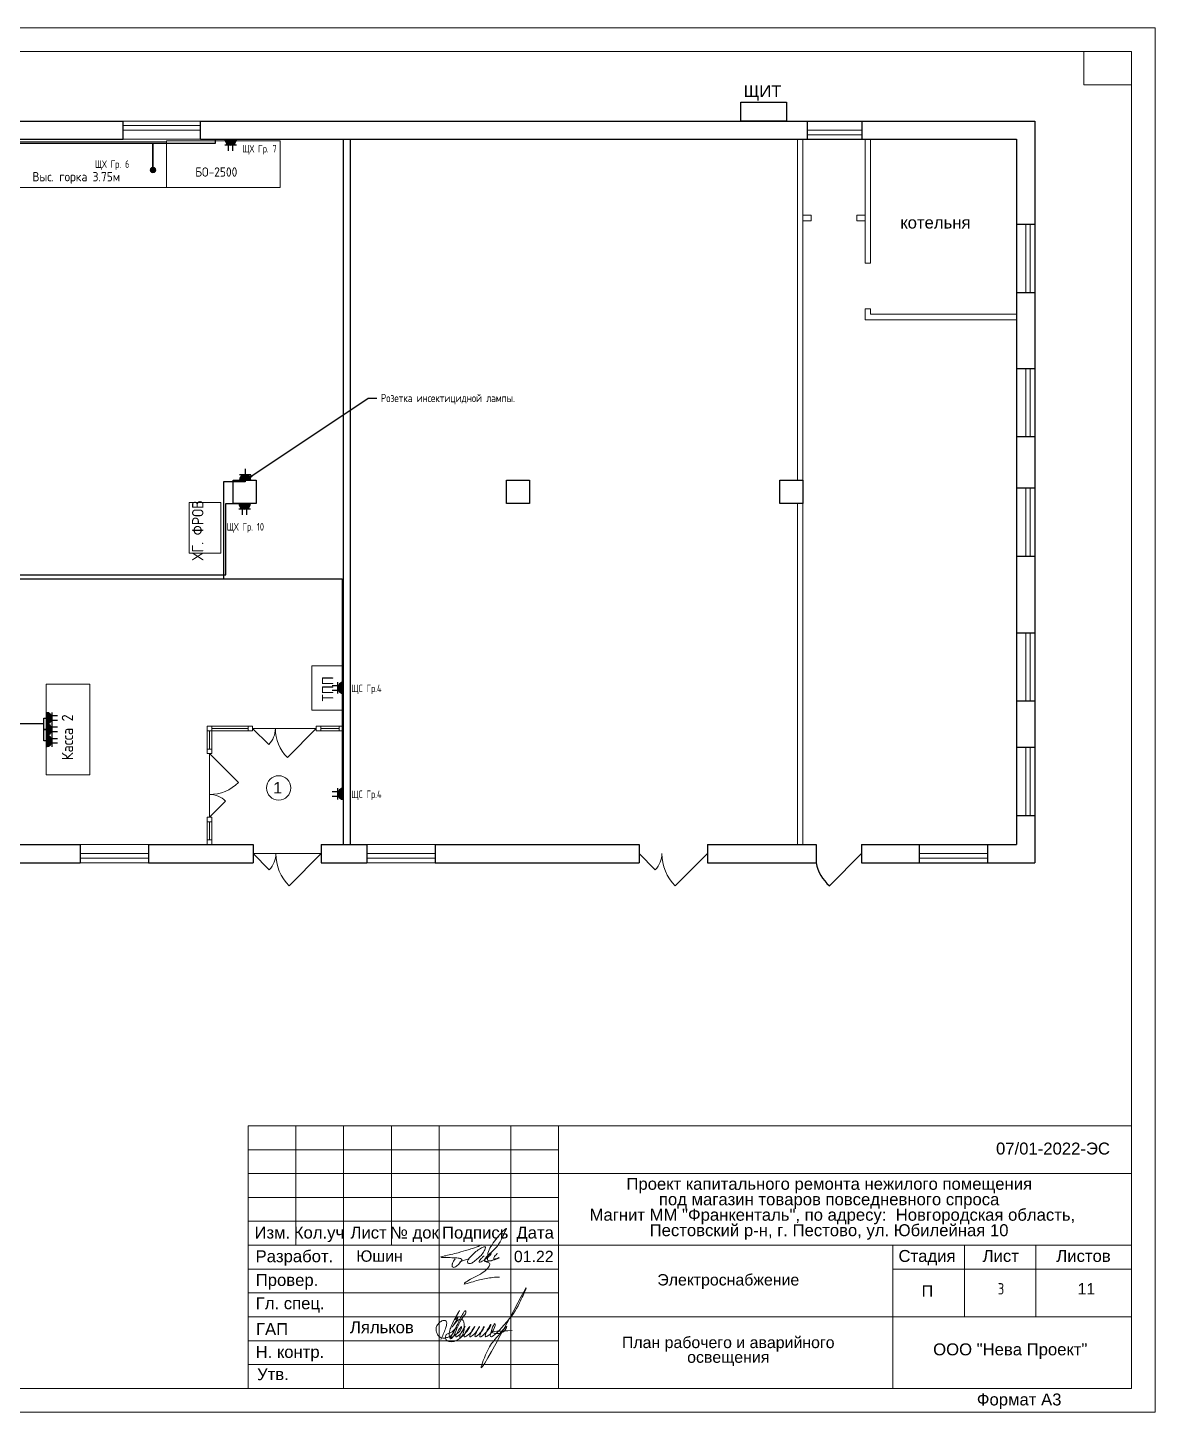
# Model space of a CAD drawing. Header units: metres. Extents: x -564 to -106, y -319 to -159.
# Drawn here: x -364.1 to -339.3, y -230.52 to -200.07 of the extents above; entities that cross this region are included whole.
import ezdxf
from ezdxf import colors
from ezdxf.entities.mleader import LeaderData, LeaderLine
from ezdxf.enums import TextEntityAlignment as Align
from ezdxf.math import Vec2, Vec3

# ---------------------------------------------------------------- set-up
doc = ezdxf.new("R2010")
doc.units = ezdxf.units.M
doc.header["$MEASUREMENT"] = 0
doc.layers.add('_ИОС51_Сеть Освещения', color=7, linetype='Continuous')
doc.layers.add('_ЭлектрикаОбъектыАнтоции', color=7, linetype='Continuous')
for name, color, linetype, lineweight in [('Level 1', 7, 'Continuous', 0), ('Level 50', 7, 'Continuous', 0), ('Level 63', 7, 'Continuous', 0)]:
    doc.layers.add(name, color=color, linetype=linetype, lineweight=lineweight)
doc.styles.add('GOSI', font='GENISO.ttf', dxfattribs={"height": 0.25})
doc.styles.add('GOST 2.304', font='cs_gost2304.shx')
doc.styles.add('Style-Arial', font='arial.ttf')

# ---------------------------------------------------------------- blocks, each defined once
blk = doc.blocks.new('*U141')
at = {"true_color": 0xffffff}
h = blk.add_hatch(color=7, dxfattribs=at)
h.dxf.hatch_style = 1
edge = h.paths.add_edge_path()
edge.add_line((426.7, -116.8), (426.7, -88.2))
edge.add_arc((426.7, -102.5), 14.3, 90.0008, 270.0008)
at = {"color": 0, "lineweight": 30}
for p, q in [((398.1, -102.5), (412.4, -102.5)), ((412.4, -116.8), (412.4, -88.2))]:
    blk.add_line(p, q, dxfattribs=at)
blk.add_lwpolyline([(426.7, -116.8), (426.7, -88.2, 1)], format="xyb", close=True, dxfattribs=at)
blk = doc.blocks.new('*U133')
at = {"true_color": 0xffffff}
h = blk.add_hatch(color=7, dxfattribs=at)
h.dxf.hatch_style = 1
edge = h.paths.add_edge_path()
edge.add_line((308.4, -429.7), (336.9, -429.7))
edge.add_arc((322.6, -429.7), 14.2, 360, 540)
at = {"color": 0, "lineweight": 30}
for p, q in [((316.9, -401.2), (316.9, -416.6)), ((328.4, -401.2), (328.4, -416.6)), ((308.4, -415.4), (336.9, -415.4))]:
    blk.add_line(p, q, dxfattribs=at)
blk.add_lwpolyline([(308.4, -429.7), (336.9, -429.7, 1)], format="xyb", close=True, dxfattribs=at)
blk = doc.blocks.new('*U135')
at = {"true_color": 0xffffff}
h = blk.add_hatch(color=7, dxfattribs=at)
h.dxf.hatch_style = 1
edge = h.paths.add_edge_path()
edge.add_line((322.6, -415.4), (322.6, -443.9))
edge.add_arc((322.6, -429.7), 14.2, 270, 450)
at = {"color": 0, "lineweight": 30}
for p, q in [((351.1, -424), (335.7, -424)), ((351.1, -435.4), (335.7, -435.4)), ((336.9, -415.4), (336.9, -443.9))]:
    blk.add_line(p, q, dxfattribs=at)
blk.add_lwpolyline([(322.6, -415.4), (322.6, -443.9, 1)], format="xyb", close=True, dxfattribs=at)
blk = doc.blocks.new('*U139')
at = {"true_color": 0xffffff}
h = blk.add_hatch(color=7, dxfattribs=at)
h.dxf.hatch_style = 1
edge = h.paths.add_edge_path()
edge.add_line((249.3, -329), (277.8, -329))
edge.add_arc((263.5, -329), 14.2, 360, 540)
at = {"color": 0, "lineweight": 30}
for p, q in [((257.8, -300.5), (257.8, -315.9)), ((269.2, -300.5), (269.2, -315.9)), ((249.3, -314.7), (277.8, -314.7))]:
    blk.add_line(p, q, dxfattribs=at)
blk.add_lwpolyline([(249.3, -329), (277.8, -329, 1)], format="xyb", close=True, dxfattribs=at)

msp = doc.modelspace()

# ---------------------------------------------------------------- hatches: boundary and pattern name
at = {"linetype": 'Continuous', "lineweight": 13}
h = msp.add_hatch(color=5, dxfattribs=at)
h.dxf.hatch_style = 1
h.paths.add_polyline_path([(-361.345, -203.261, 1), (-361.345, -203.142, 1)])

# ---------------------------------------------------------------- linework, layer by layer
at = {"linetype": 'Continuous', "lineweight": 9}
msp.add_lwpolyline([(-364.812, -202.577), (-361.05, -202.577), (-361.05, -203.584), (-364.812, -203.584)], close=True, dxfattribs=at)
at = {"color": 7, "linetype": 'Continuous', "lineweight": 0}
for points in [[(-358.546, -202.557), (-361.05, -202.557), (-361.05, -203.584), (-358.546, -203.584)], [(-359.851, -210.511), (-360.551, -210.511), (-360.551, -211.626), (-359.851, -211.626)], [(-357.153, -215.078), (-357.153, -214.103), (-357.855, -214.103), (-357.855, -215.078)], [(-363.695, -216.504), (-362.736, -216.504), (-362.736, -214.507), (-363.695, -214.507)]]:
    msp.add_lwpolyline(points, close=True, dxfattribs=at)
at = {"color": 5, "linetype": 'Continuous', "lineweight": 13}
msp.add_circle((-361.345, -203.201), 0.0593, dxfattribs=at)
at = {"color": 5, "linetype": 'Continuous', "lineweight": 0}
msp.add_spline([(-355.015, -228.916), (-354.913, -228.681), (-354.887, -228.587), (-354.887, -228.534), (-354.919, -228.502), (-354.968, -228.502), (-355.045, -228.547), (-355.1, -228.617), (-355.114, -228.657), (-355.114, -228.726), (-355.097, -228.789), (-355.055, -228.85), (-355.005, -228.879), (-354.938, -228.89), (-354.87, -228.872), (-354.812, -228.845), (-354.772, -228.814), (-354.7, -228.69), (-354.634, -228.554), (-354.581, -228.444), (-354.524, -228.346), (-354.487, -228.294), (-354.47, -228.29), (-354.463, -228.315), (-354.474, -228.356), (-354.507, -228.401), (-354.698, -228.769), (-354.759, -228.874), (-354.804, -228.901), (-354.816, -228.879), (-354.822, -228.858), (-354.829, -228.783), (-354.796, -228.659), (-354.701, -228.453), (-354.603, -228.282), (-354.7, -228.48), (-354.637, -228.424), (-354.766, -228.647), (-354.665, -228.517), (-354.591, -228.474), (-354.535, -228.489), (-354.508, -228.549), (-354.5, -228.646), (-354.571, -228.869), (-354.658, -228.933), (-354.723, -228.96), (-354.822, -228.964), (-354.891, -228.935), (-354.904, -228.913), (-354.911, -228.862), (-354.897, -228.811), (-354.822, -228.783), (-354.669, -228.646), (-354.784, -228.874), (-354.725, -228.839), (-354.571, -228.685), (-354.558, -228.64), (-354.684, -228.857), (-354.551, -228.756), (-354.482, -228.633), (-354.6, -228.866), (-354.438, -228.738), (-354.379, -228.633), (-354.502, -228.85), (-354.336, -228.744), (-354.27, -228.633), (-354.38, -228.852), (-354.21, -228.716), (-354.162, -228.633), (-354.264, -228.849), (-354.066, -228.657), (-354.061, -228.645), (-354.16, -228.837), (-353.916, -228.61), (-353.913, -228.6), (-354.037, -228.841), (-353.818, -228.61), (-353.818, -228.581), (-353.927, -228.829), (-353.627, -228.604), (-353.283, -228.111), (-353.148, -227.821), (-354.126, -229.514), (-353.942, -229.082), (-353.718, -228.791), (-353.565, -228.638), (-353.62, -228.734), (-353.89, -228.767), (-353.448, -228.724)], degree=3, dxfattribs=at)
at = {"layer": '_ИОС51_Сеть Освещения', "color": 116, "linetype": 'ByBlock', "lineweight": 30, "true_color": 0x136734}
for p, q in [((-359.32, -210.055), (-359.793, -210.055)), ((-359.793, -210.055), (-359.793, -212.19)), ((-359.32, -210.024), (-359.32, -210.055))]:
    msp.add_line(p, q, dxfattribs=at)
at = {"layer": '_ИОС51_Сеть Освещения', "color": 5, "linetype": 'ByBlock', "lineweight": 30}
for points in [[(-365.106, -202.612), (-361.345, -202.612), (-361.345, -203.142), (-361.345, -202.612), (-359.971, -202.612), (-359.971, -202.524), (-359.636, -202.524), (-359.636, -202.557)], [(-365.593, -212.101), (-359.744, -212.101), (-359.744, -210.534), (-359.445, -210.534)]]:
    msp.add_lwpolyline(points, dxfattribs=at)
at = {"layer": '_ИОС51_Сеть Освещения', "color": 116, "linetype": 'ByBlock', "lineweight": 30, "true_color": 0x136734}
for points in [[(-365.755, -212.19), (-357.187, -212.19), (-357.187, -214.6), (-357.191, -214.6), (-357.187, -214.6), (-357.187, -216.808)], [(-363.695, -215.757), (-363.742, -215.757), (-363.742, -215.506), (-363.695, -215.506), (-363.742, -215.506), (-363.742, -215.254), (-363.695, -215.254)], [(-363.742, -215.38), (-365.755, -215.38)]]:
    msp.add_lwpolyline(points, dxfattribs=at)
at = {"layer": 'Level 1', "color": 5, "lineweight": 20}
for points in [[(-353.728, -227.126), (-353.863, -227.175), (-353.979, -227.205), (-353.989, -227.168), (-353.994, -227.094), (-353.966, -226.947), (-353.865, -226.797), (-353.749, -226.643), (-353.64, -226.526), (-353.587, -226.478), (-353.559, -226.475), (-353.606, -226.543), (-353.64, -226.632), (-353.688, -226.74), (-353.761, -226.851), (-353.852, -226.959), (-353.922, -227.012), (-353.969, -227.059), (-354.05, -227.144), (-354.064, -227.193), (-354.024, -227.212), (-353.947, -227.23), (-353.927, -227.274), (-354.005, -227.383), (-354.133, -227.48), (-354.328, -227.577), (-354.471, -227.655), (-354.502, -227.694), (-354.506, -227.709), (-354.289, -227.643), (-354.165, -227.604), (-354.021, -227.577), (-353.865, -227.554), (-353.776, -227.542), (-353.722, -227.55)], [(-354.702, -227.145), (-354.754, -227.233), (-354.762, -227.256), (-354.767, -227.273), (-354.769, -227.303), (-354.757, -227.327), (-354.734, -227.335), (-354.697, -227.328), (-354.614, -227.259), (-354.565, -227.195), (-354.544, -227.16), (-354.579, -227.139), (-354.64, -227.126), (-354.83, -227.117), (-354.918, -227.117), (-355.015, -227.12), (-355.012, -227.102), (-354.997, -227.098), (-354.593, -227.003), (-354.447, -226.956), (-354.227, -226.89), (-354.111, -226.836)], [(-354.602, -227.219), (-354.531, -227.182), (-354.464, -227.161), (-354.418, -227.153), (-354.403, -227.153), (-354.311, -227.04), (-354.221, -226.967), (-354.11, -226.899), (-354.052, -226.877), (-354.028, -226.882), (-354.03, -226.911), (-354.088, -227.03), (-354.168, -227.11), (-354.26, -227.187), (-354.342, -227.248), (-354.389, -227.248), (-354.415, -227.245), (-354.43, -227.221), (-354.422, -227.173), (-354.401, -227.151)], [(-354.064, -227.076), (-354.095, -227.105), (-354.119, -227.133), (-354.145, -227.158), (-354.163, -227.186), (-354.175, -227.209), (-354.172, -227.218), (-354.158, -227.221), (-354.101, -227.196), (-354.054, -227.169), (-353.957, -227.092), (-353.908, -227.048), (-353.899, -227.024), (-353.94, -227.036), (-353.986, -227.084), (-354.027, -227.126), (-354.047, -227.152), (-354.051, -227.194), (-354.039, -227.208), (-353.954, -227.196), (-353.906, -227.189), (-353.84, -227.164), (-353.763, -227.14), (-353.724, -227.109), (-353.765, -227.133), (-353.831, -227.152), (-353.852, -227.152), (-353.845, -227.106), (-353.784, -227.033), (-353.765, -227.029)]]:
    msp.add_open_spline(points, degree=3, dxfattribs=at)
at = {"layer": 'Level 50', "color": 7, "linetype": 'Continuous', "lineweight": 0}
for p, q in [((-387.445, -200.07), (-339.302, -200.07)), ((-339.302, -200.07), (-339.302, -230.52)), ((-362.003, -202.224), (-360.303, -202.224)), ((-362.003, -202.324), (-360.303, -202.324)), ((-345.757, -202.324), (-346.957, -202.324)), ((-345.757, -202.424), (-346.957, -202.424)), ((-342.153, -205.891), (-342.153, -204.391)), ((-342.053, -205.891), (-342.053, -204.391)), ((-342.153, -209.064), (-342.153, -207.564)), ((-342.053, -209.064), (-342.053, -207.564)), ((-342.153, -211.69), (-342.153, -210.19)), ((-342.053, -211.69), (-342.053, -210.19)), ((-342.153, -214.876), (-342.153, -213.376)), ((-342.053, -214.876), (-342.053, -213.376)), ((-360.153, -215.534), (-360.153, -215.934)), ((-360.103, -215.934), (-360.103, -215.534)), ((-360.053, -215.434), (-359.253, -215.434)), ((-359.253, -215.484), (-360.053, -215.484)), ((-360.053, -215.534), (-359.253, -215.534)), ((-360.053, -215.534), (-360.053, -215.934)), ((-359.153, -215.484), (-357.753, -215.484)), ((-359.153, -215.484), (-358.799, -215.837)), ((-357.753, -215.484), (-358.389, -216.12)), ((-357.653, -215.434), (-357.253, -215.434)), ((-357.253, -215.484), (-357.653, -215.484)), ((-357.653, -215.534), (-357.153, -215.534)), ((-360.103, -217.434), (-360.103, -216.034)), ((-360.103, -216.034), (-359.466, -216.67)), ((-342.153, -217.394), (-342.153, -215.894)), ((-342.053, -217.394), (-342.053, -215.894)), ((-360.103, -217.434), (-359.749, -217.08)), ((-360.153, -217.934), (-360.153, -217.534)), ((-360.103, -217.534), (-360.103, -217.934)), ((-360.053, -217.534), (-360.053, -217.934)), ((-361.443, -218.234), (-362.943, -218.234)), ((-359.143, -218.234), (-357.643, -218.234)), ((-359.143, -218.234), (-358.789, -218.587)), ((-357.643, -218.234), (-358.35, -218.941)), ((-355.143, -218.234), (-356.643, -218.234)), ((-350.653, -218.234), (-350.299, -218.587)), ((-349.153, -218.234), (-349.86, -218.941)), ((-342.992, -218.234), (-344.492, -218.234)), ((-361.443, -218.334), (-362.943, -218.334)), ((-355.143, -218.334), (-356.643, -218.334)), ((-342.992, -218.334), (-344.492, -218.334)), ((-339.302, -230.52), (-387.445, -230.52))]:
    msp.add_line(p, q, dxfattribs=at)
at = {"layer": 'Level 50', "color": 7, "linetype": 'Continuous', "lineweight": 13}
for p, q in [((-385.345, -200.595), (-339.827, -200.595)), ((-340.877, -200.595), (-340.877, -201.33)), ((-339.827, -200.595), (-339.827, -229.995)), ((-340.877, -201.33), (-339.827, -201.33)), ((-362.003, -202.124), (-360.303, -202.124)), ((-345.457, -202.124), (-346.957, -202.124)), ((-360.303, -202.524), (-362.003, -202.524)), ((-345.457, -202.524), (-346.957, -202.524)), ((-342.353, -205.891), (-342.353, -204.391)), ((-341.953, -205.891), (-341.953, -204.391)), ((-342.353, -209.064), (-342.353, -207.564)), ((-341.953, -209.064), (-341.953, -207.564)), ((-342.353, -211.69), (-342.353, -210.19)), ((-341.953, -211.69), (-341.953, -210.19)), ((-342.353, -214.876), (-342.353, -213.376)), ((-341.953, -214.876), (-341.953, -213.376)), ((-342.353, -217.394), (-342.353, -215.894)), ((-341.953, -217.394), (-341.953, -215.894)), ((-361.443, -218.034), (-362.943, -218.034)), ((-355.143, -218.034), (-356.643, -218.034)), ((-342.992, -218.034), (-344.492, -218.034)), ((-361.443, -218.434), (-362.943, -218.434)), ((-355.143, -218.434), (-356.643, -218.434)), ((-342.992, -218.434), (-344.492, -218.434)), ((-386.605, -229.995), (-339.827, -229.995))]:
    msp.add_line(p, q, dxfattribs=at)
at = {"layer": 'Level 50', "color": 7, "linetype": 'Continuous', "lineweight": 30}
for p, q in [((-366.003, -202.124), (-362.003, -202.124)), ((-362.003, -202.524), (-362.003, -202.124)), ((-360.303, -202.524), (-360.303, -202.124)), ((-360.303, -202.124), (-341.953, -202.124)), ((-346.957, -202.124), (-346.957, -202.524)), ((-345.757, -202.124), (-345.757, -202.524)), ((-366.003, -202.524), (-362.003, -202.524)), ((-360.303, -202.524), (-342.353, -202.524)), ((-357.153, -218.034), (-357.153, -202.524)), ((-357.003, -218.034), (-357.003, -202.524)), ((-342.353, -204.391), (-341.953, -204.391)), ((-342.353, -205.891), (-341.953, -205.891)), ((-342.353, -207.564), (-341.953, -207.564)), ((-342.353, -209.064), (-341.953, -209.064)), ((-342.353, -210.19), (-341.953, -210.19)), ((-342.353, -211.69), (-341.953, -211.69)), ((-342.353, -213.376), (-341.953, -213.376)), ((-342.353, -214.876), (-341.953, -214.876)), ((-342.353, -215.894), (-341.953, -215.894)), ((-342.353, -217.394), (-341.953, -217.394)), ((-367.543, -218.034), (-362.943, -218.034)), ((-362.943, -218.034), (-362.943, -218.434)), ((-361.443, -218.034), (-361.443, -218.434)), ((-361.443, -218.034), (-359.143, -218.034)), ((-359.143, -218.034), (-359.143, -218.434)), ((-357.643, -218.034), (-357.643, -218.434)), ((-357.643, -218.034), (-356.643, -218.034)), ((-356.643, -218.034), (-356.643, -218.434)), ((-355.143, -218.034), (-355.143, -218.434)), ((-355.143, -218.034), (-350.653, -218.034)), ((-349.153, -218.034), (-346.76, -218.034)), ((-345.76, -218.034), (-342.353, -218.034)), ((-344.492, -218.034), (-344.492, -218.434)), ((-342.992, -218.034), (-342.992, -218.434)), ((-367.543, -218.434), (-362.943, -218.434)), ((-361.443, -218.434), (-359.143, -218.434)), ((-357.643, -218.434), (-356.643, -218.434)), ((-355.143, -218.434), (-350.653, -218.434)), ((-349.153, -218.434), (-346.76, -218.434)), ((-345.76, -218.434), (-341.953, -218.434))]:
    msp.add_line(p, q, dxfattribs=at)
at = {"layer": 'Level 50', "color": 1, "linetype": 'Continuous', "lineweight": 30}
msp.add_lwpolyline([(-348.414, -201.711), (-347.41, -201.711), (-347.41, -202.124), (-348.414, -202.124)], close=True, dxfattribs=at)
at = {"layer": 'Level 50', "color": 7, "linetype": 'Continuous', "lineweight": 30}
for points in [[(-341.953, -202.124), (-341.953, -218.434)], [(-342.353, -202.524), (-342.353, -218.034)], [(-350.653, -218.034), (-350.653, -218.434)], [(-349.153, -218.034), (-349.153, -218.434)], [(-346.76, -218.034), (-346.76, -218.434)], [(-345.76, -218.034), (-345.76, -218.434)]]:
    msp.add_lwpolyline(points, dxfattribs=at)
at = {"layer": 'Level 50', "color": 7, "linetype": 'Continuous', "lineweight": 13}
for points in [[(-347.173, -202.524), (-347.173, -210.024)], [(-347.053, -202.524), (-347.053, -218.034)], [(-345.683, -202.524), (-345.683, -205.251)], [(-345.563, -202.524), (-345.563, -205.251)], [(-346.868, -204.196), (-347.053, -204.196)], [(-346.868, -204.316), (-347.053, -204.316)], [(-346.868, -204.316), (-346.868, -204.196)], [(-345.683, -204.196), (-345.868, -204.196)], [(-345.868, -204.316), (-345.868, -204.196)], [(-345.683, -204.316), (-345.868, -204.316)], [(-345.683, -205.251), (-345.563, -205.251)], [(-345.683, -206.251), (-345.563, -206.251)], [(-345.683, -206.251), (-345.683, -206.494)], [(-345.563, -206.251), (-345.563, -206.374)], [(-345.563, -206.374), (-342.353, -206.374)], [(-345.683, -206.494), (-342.353, -206.494)], [(-347.173, -210.534), (-347.173, -218.034)]]:
    msp.add_lwpolyline(points, dxfattribs=at)
at = {"layer": 'Level 50', "color": 7, "linetype": 'Continuous', "lineweight": 30, "flags": 128}
for points in [[(-359.583, -210.024), (-359.073, -210.024), (-359.073, -210.534), (-359.583, -210.534), (-359.583, -210.024)], [(-353.573, -210.024), (-353.063, -210.024), (-353.063, -210.534), (-353.573, -210.534), (-353.573, -210.024)], [(-347.563, -210.024), (-347.053, -210.024), (-347.053, -210.534), (-347.563, -210.534), (-347.563, -210.024)]]:
    msp.add_lwpolyline(points, close=True, dxfattribs=at)
at = {"layer": 'Level 50', "color": 7, "linetype": 'Continuous', "lineweight": 13, "flags": 128}
for points in [[(-360.153, -215.434), (-360.053, -215.434), (-360.053, -215.534), (-360.153, -215.534), (-360.153, -215.434)], [(-359.253, -215.434), (-359.153, -215.434), (-359.153, -215.534), (-359.253, -215.534), (-359.253, -215.434)], [(-357.753, -215.434), (-357.653, -215.434), (-357.653, -215.534), (-357.753, -215.534), (-357.753, -215.434)], [(-357.253, -215.434), (-357.153, -215.434), (-357.153, -215.534), (-357.253, -215.534), (-357.253, -215.434)], [(-360.153, -216.034), (-360.153, -215.934), (-360.053, -215.934), (-360.053, -216.034), (-360.153, -216.034)], [(-360.153, -217.534), (-360.153, -217.434), (-360.053, -217.434), (-360.053, -217.534), (-360.153, -217.534)], [(-360.153, -217.934), (-360.053, -217.934), (-360.053, -218.034), (-360.153, -218.034), (-360.153, -217.934)]]:
    msp.add_lwpolyline(points, close=True, dxfattribs=at)
at = {"layer": 'Level 50', "color": 7, "linetype": 'Continuous', "lineweight": 25}
msp.add_lwpolyline([(-345.76, -218.234), (-346.467, -218.941)], dxfattribs=at)
at = {"layer": 'Level 50', "color": 7, "linetype": 'Continuous', "lineweight": 0}
msp.add_circle((-358.58, -216.789), 0.268, dxfattribs=at)
for centre, radius, start, end in [((-359.153, -215.484), 0.5, 315, 0), ((-357.753, -215.484), 0.9, 180, 225), ((-360.103, -216.034), 0.9, 270, 315), ((-360.103, -217.434), 0.5, 45, 90), ((-359.143, -218.234), 0.5, 315, 0), ((-357.643, -218.234), 1, 180, 225), ((-350.653, -218.234), 0.5, 315, 0), ((-349.153, -218.234), 1, 180, 225)]:
    msp.add_arc(centre, radius, start, end, dxfattribs=at)
at = {"layer": 'Level 50', "color": 7, "linetype": 'Continuous', "lineweight": 25}
msp.add_arc((-345.907, -218.279), 0.867, 190.2718, 229.7477, dxfattribs=at)
at = {"layer": 'Level 63', "color": 7, "linetype": 'Continuous', "lineweight": 13}
for p, q in [((-359.252, -224.22), (-339.827, -224.22)), ((-359.252, -224.22), (-359.252, -229.995)), ((-358.202, -224.22), (-358.202, -226.845)), ((-357.152, -224.22), (-357.152, -229.995)), ((-356.102, -224.22), (-356.102, -226.845)), ((-355.052, -224.22), (-355.052, -229.995)), ((-353.477, -224.22), (-353.477, -229.995)), ((-352.427, -224.22), (-352.427, -229.995)), ((-352.427, -225.27), (-339.827, -225.27)), ((-359.252, -226.32), (-352.427, -226.32)), ((-359.252, -226.845), (-352.427, -226.845)), ((-352.427, -226.845), (-339.827, -226.845)), ((-345.077, -227.37), (-339.827, -227.37)), ((-352.427, -228.42), (-339.827, -228.42))]:
    msp.add_line(p, q, dxfattribs=at)
at = {"layer": 'Level 63', "color": 7, "linetype": 'Continuous', "lineweight": 0}
for p, q in [((-359.252, -224.745), (-352.427, -224.745)), ((-359.252, -225.27), (-352.427, -225.27)), ((-359.252, -225.795), (-352.427, -225.795)), ((-359.252, -227.37), (-352.427, -227.37)), ((-359.252, -227.895), (-352.427, -227.895)), ((-359.252, -228.42), (-352.427, -228.42)), ((-359.252, -228.945), (-352.427, -228.945)), ((-359.252, -229.47), (-352.427, -229.47))]:
    msp.add_line(p, q, dxfattribs=at)
at = {"layer": 'Level 63', "color": 7, "linetype": 'Continuous', "lineweight": 13, "flags": 128}
for points in [[(-345.077, -226.845), (-345.077, -229.995)], [(-343.502, -226.845), (-343.502, -228.42)], [(-341.927, -226.845), (-341.927, -228.42)]]:
    msp.add_lwpolyline(points, dxfattribs=at)

# ---------------------------------------------------------------- block references
at = {"color": 5, "linetype": 'Continuous', "lineweight": 13, "xscale": 0.00883921047147851, "yscale": 0.00883921047147851, "zscale": 0.00883921047147851, "rotation": 180}
for p in [(-357.307, -205.435), (-356.999, -213.441)]:
    msp.add_blockref('*U139', p, dxfattribs=at)
at = {"color": 116, "linetype": 'Continuous', "lineweight": 13, "true_color": 0x136734}
for name, p, xscale, yscale, zscale, rotation in [('*U141', (-358.417, -206.269), 0.0088, 0.0088, 0.0088, 270), ('*U135', (-354.301, -218.388), 0.00883921047147851, 0.00883921047147851, 0.00883921047147851, 180), ('*U133', (-359.897, -212.402), 0.00883921047147851, 0.00883921047147851, 0.00883921047147851, 270.0000000000032), ('*U133', (-359.897, -212.654), 0.00883921047147851, 0.00883921047147851, 0.00883921047147851, 270.0000000000032), ('*U133', (-359.897, -212.905), 0.00883921047147851, 0.00883921047147851, 0.00883921047147851, 270.0000000000032), ('*U135', (-354.301, -220.717), 0.00883921047147851, 0.00883921047147851, 0.00883921047147851, 180)]:
    msp.add_blockref(name, p, dxfattribs=dict(at, xscale=xscale, yscale=yscale, zscale=zscale, rotation=rotation))

# ---------------------------------------------------------------- texts
at = {"style": 'GOST 2.304'}
for s, p in [('ЩХ Гр. 7', (-359.38, -202.815)), ('ЩХ Гр. 6', (-362.623, -203.153)), ('ЩХ Гр. 10', (-359.724, -211.13)), ('ЩС Гр.4', (-356.983, -214.682)), ('ЩС Гр.4', (-356.983, -217.011))]:
    msp.add_text(s, height=0.1652, dxfattribs=at).set_placement(p)
at = {"color": 7, "linetype": 'Continuous', "lineweight": 0, "style": 'Style-Arial'}
msp.add_text('1', height=0.25, dxfattribs=at).set_placement((-358.603, -216.66), align=Align.TOP_CENTER)
at = {"color": 7, "linetype": 'Continuous', "lineweight": 30, "style": 'Style-Arial'}
for s, p in [('Проект капитального ремонта нежилого помещения', (-350.933, -225.627)), ('под магазин товаров повседневного спроса', (-350.219, -225.967)), (' Магнит ММ "Франкенталь", по адресу:  Новгородская область,', (-351.845, -226.307)), ('Пестовский р-н, г. Пестово, ул. Юбилейная 10', (-350.422, -226.647))]:
    msp.add_text(s, height=0.2625, dxfattribs=at).set_placement(p)
at = {"color": 7, "linetype": 'Continuous', "lineweight": 13, "style": 'Style-Arial'}
msp.add_text('Юшин', height=0.25, dxfattribs=at).set_placement((-356.363, -227.084), align=Align.MIDDLE_CENTER)
at = {"color": 7, "linetype": 'Continuous', "lineweight": 0, "style": 'Style-Arial'}
msp.add_text('Ляльков', height=0.2625, dxfattribs=at).set_placement((-357.013, -228.649), align=Align.MIDDLE_LEFT)
at = {"color": 7, "linetype": 'Continuous', "lineweight": 13, "style": 'Style-Arial'}
msp.add_text('ООО "Нева Проект"', height=0.2625, dxfattribs=at).set_placement((-344.188, -229.005), align=Align.TOP_LEFT)
at = {"color": 7, "linetype": 'Continuous', "lineweight": 30, "insert": (-353.408, -226.968), "char_height": 0.25, "attachment_point": 1, "line_spacing_factor": 0.72, "style": 'GOST 2.304'}
msp.add_mtext('{\\fArial|b0|i0|c0|p39;01.22}', dxfattribs=at)
at = {"color": 7, "linetype": 'Continuous', "lineweight": 0, "char_height": 0.25, "attachment_point": 5}
for s, insert, line_spacing_factor, style in [('Электроснабжение', (-348.693, -227.644), 0.776524, 'Style-Arial'), ('3', (-342.696, -227.804), 0.72, 'GOST 2.304'), ('{\\fArial|b0|i0|c204|p39;1\\fArial|b0|i0|c0|p39;1}', (-340.817, -227.804), 0.72, 'GOST 2.304')]:
    msp.add_mtext(s, dxfattribs=dict(at, insert=insert, line_spacing_factor=line_spacing_factor, style=style))
at = {"color": 7, "linetype": 'Continuous', "lineweight": 13, "insert": (-348.694, -229.181), "char_height": 0.25, "width": 4.70974, "attachment_point": 5, "line_spacing_factor": 0.776524, "style": 'Style-Arial'}
msp.add_mtext('План рабочего и аварийного освещения', dxfattribs=at)
at = {"layer": '_ЭлектрикаОбъектыАнтоции', "color": 7, "linetype": 'Continuous', "lineweight": 0, "style": 'GOSI'}
for s, height, p in [('Выс. горка 3.75м', 0.20358, (-363.996, -203.449)), ('БО-2500', 0.2036, (-360.416, -203.346))]:
    msp.add_text(s, height=height, dxfattribs=at).set_placement(p)
for s, p in [('ХГ. ФРОВ', (-360.236, -211.785)), ('ТПП', (-357.379, -214.89)), ('Касса 2', (-363.101, -216.181))]:
    msp.add_text(s, height=0.25, rotation=90, dxfattribs=at).set_placement(p)
at = {"layer": 'Level 1', "color": 1, "linetype": 'Continuous', "lineweight": 30, "style": 'Style-Arial'}
msp.add_text('ЩИТ', height=0.2625, dxfattribs=at).set_placement((-348.355, -201.598))
at = {"layer": 'Level 1', "color": 7, "linetype": 'Continuous', "lineweight": 30, "style": 'Style-Arial'}
for s, p in [('котельня', (-344.909, -204.487)), ('07/01-2022-ЭС', (-342.805, -224.851))]:
    msp.add_text(s, height=0.2625, dxfattribs=at).set_placement(p)
at = {"layer": 'Level 50', "color": 7, "linetype": 'Continuous', "lineweight": 30, "style": 'Style-Arial'}
msp.add_text('П', height=0.25, dxfattribs=at).set_placement((-344.44, -227.728), align=Align.TOP_LEFT)
at = {"layer": 'Level 63', "color": 7, "linetype": 'Continuous', "lineweight": 0, "style": 'Style-Arial'}
for s, p in [('Изм.', (-358.72, -226.567)), ('Кол.уч', (-357.694, -226.567)), ('Лист', (-356.603, -226.567)), ('№ док', (-355.596, -226.567)), ('Подпись', (-354.259, -226.567)), ('Дата', (-352.941, -226.567)), ('Разработ.', (-358.235, -227.088)), ('Стадия', (-344.323, -227.082)), ('Лист', (-342.701, -227.082)), ('Листов', (-340.881, -227.082)), ('Провер.', (-358.397, -227.61)), ('Гл. спец.', (-358.328, -228.122)), ('ГАП', (-358.726, -228.691)), ('Н. контр.', (-358.333, -229.192)), ('Утв.', (-358.707, -229.682)), ('Формат А3', (-342.297, -230.238))]:
    msp.add_text(s, height=0.2625, dxfattribs=at).set_placement(p, align=Align.MIDDLE_CENTER)

# ---------------------------------------------------------------- leaders
ml = msp.add_multileader_mtext('Standard')
ml.set_content('Розетка инсектицидной лампы.  ', color=256, style='GOST 2.304')
ml.set_leader_properties()
ml.build(insert=Vec2(0, 0))
ml.multileader.update_dxf_attribs({"text_right_attachment_type": 6, "dogleg_length": 0.36, "arrow_head_size": 0.18})
ctx = ml.context
ctx.base_point, ctx.char_height, ctx.arrow_head_size, ctx.landing_gap_size, ctx.plane_origin = Vec3(-356.424, -208.215), 0.18, 0.18, 0.09, Vec3(-346.214, -218.791)
ctx.right_attachment = 6
notes = []
notes.append((ctx, [(0, (1, 1, 0), (-356.613, -208.215), (1, 0), 0.19, [(3, [(-359.32, -210.024)], 0, [])])]))
ctx.mtext.insert, ctx.mtext.width, ctx.mtext.defined_height, ctx.mtext.flow_direction = Vec3(-356.334, -208.125), 4.11924, 0.244, 5
for ctx, leaders in notes:
    for number, flags, end, landing, length, lines in leaders:
        leader = LeaderData()
        leader.index, (leader.has_last_leader_line, leader.has_dogleg_vector, leader.attachment_direction) = number, flags
        leader.last_leader_point, leader.dogleg_vector, leader.dogleg_length = Vec3(end), Vec3(landing), length
        for number, points, colour, breaks in lines:
            line = LeaderLine()
            line.index, line.vertices, line.color, line.breaks = number, Vec3.list(points), colors.encode_raw_color(colour), breaks
            leader.lines.append(line)
        ctx.leaders.append(leader)

doc.saveas('drawing.dxf')
